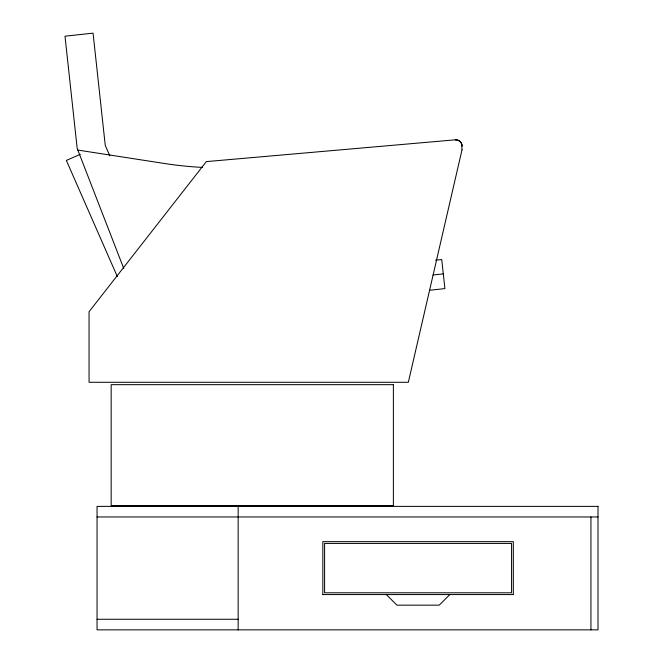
<?xml version="1.0" encoding="UTF-8"?>
<svg xmlns="http://www.w3.org/2000/svg" width="663" height="663" viewBox="0 0 663 663"><rect width="100%" height="100%" fill="white"/><g stroke="black" fill="none" stroke-linecap="round" stroke-linejoin="round"><path stroke-width="0.99" d="M462.003 149.821L408.333 382.286L89.057 382.286L89.057 311.726L206.342 161.606L455.506 139.802A5.934 5.934 0 0 1 461.829 144.493L462.003 149.855M449.829 594.57L439.246 605.153L396.913 605.153L386.33 594.57M80.306 154.305L66.35 160.429L117.343 276.595M435.566 260.211L441.74 259.54L444.898 288.596L429.467 290.278M433.014 274.988L443.298 273.869M97.047 516.958L598.001 516.958M322.831 594.57L513.328 594.57M97.047 619.267L238.299 619.267M77.828 150.07L164.988 163.57A376.94 376.94 0 0 0 202.621 167.424M109.826 155.813L105.251 145.379L93.06 33.15L64.999 36.2L77.19 148.429L123.749 268.465M461.896 144.973L462.003 146.133A6.249 6.249 0 0 0 455.208 139.901M590.94 516.958L590.94 629.85M513.328 594.636L513.328 541.654L322.831 541.654L322.831 594.636M238.158 506.375L238.158 629.85M393.383 384.664L111.16 384.664L111.16 505.62L393.383 505.62L393.383 384.664M598.001 506.375L97.047 506.375L97.047 629.85L598.001 629.85L598.001 506.375M511.571 543.42L324.588 543.42L324.588 592.805L511.571 592.805L511.571 543.42"/></g></svg>
